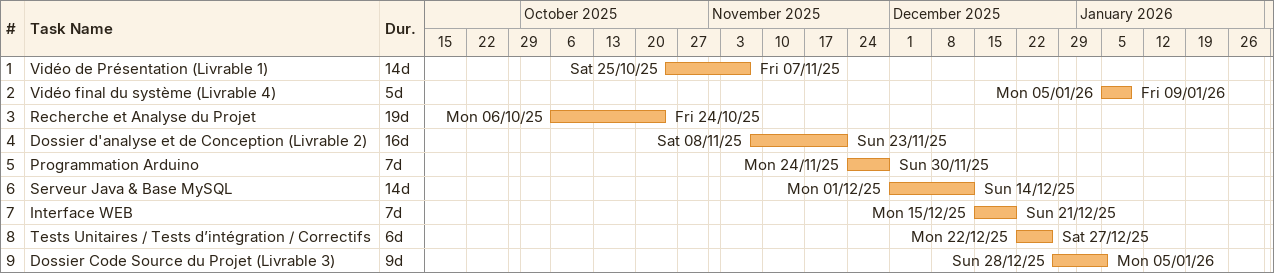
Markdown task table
| ID | Task | Duration | Start | Finish |
|---|---|---|---|---|
| 1 | Vidéo de Présentation (Livrable 1) | 14d | 2025-10-25 | 2025-11-07 |
| 2 | Vidéo final du système (Livrable 4) | 5d | 2026-01-05 | 2026-01-09 |
| 3 | Recherche et Analyse du Projet | 19d | 2025-10-06 | 2025-10-24 |
| 4 | Dossier d'analyse et de Conception (Livrable 2) | 16d | 2025-11-08 | 2025-11-23 |
| 5 | Programmation Arduino | 7d | 2025-11-24 | 2025-11-30 |
| 6 | Serveur Java & Base MySQL | 14d | 2025-12-01 | 2025-12-14 |
| 7 | Interface WEB | 7d | 2025-12-15 | 2025-12-21 |
| 8 | Tests Unitaires / Tests d’intégration / Correctifs | 6d | 2025-12-22 | 2025-12-27 |
| 9 | Dossier Code Source du Projet (Livrable 3) | 9d | 2025-12-28 | 2026-01-05 |
